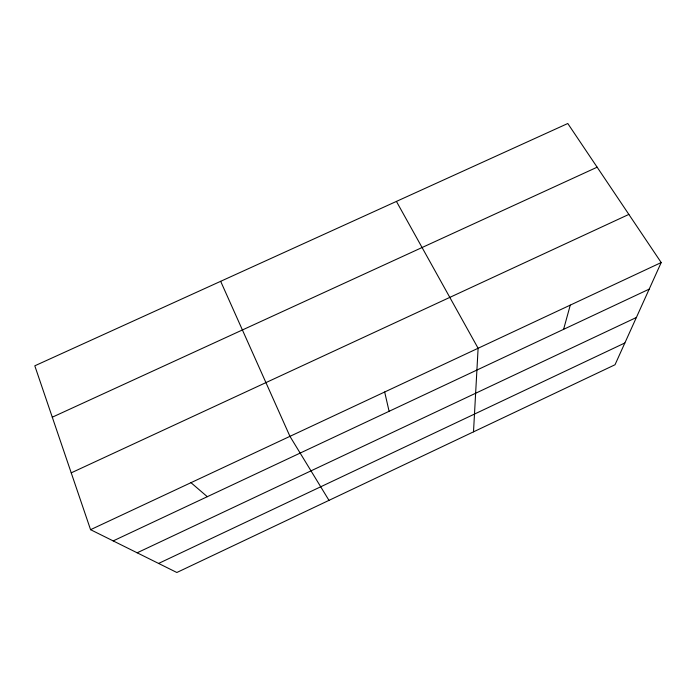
<?xml version="1.0" encoding="UTF-8"?>
<svg xmlns="http://www.w3.org/2000/svg" width="696" height="696" viewBox="0 0 696 696"><rect width="100%" height="100%" fill="white"/><g stroke="black" fill="none" stroke-linecap="round" stroke-linejoin="round"><path stroke-width="1.04" d="M473.506 431.842L478.108 348.261L396.424 201.414M563.595 329.347L570.276 305.109M661.2 262.549L615.02 364.748L176.845 572.495L90.567 529.682L34.8 365.809L567.788 123.505L661.2 262.549L90.567 529.682M158.601 563.438L624.86 342.971M137.156 552.798L636.37 317.489M113.187 540.905L649.177 289.144M71.227 472.845L628.862 214.411M52.287 417.2L597.142 167.197M190.974 482.676L207.304 496.7M328.99 500.363L289.945 436.34L220.667 281.315M384.671 391.996L389.099 411.31"/></g></svg>
